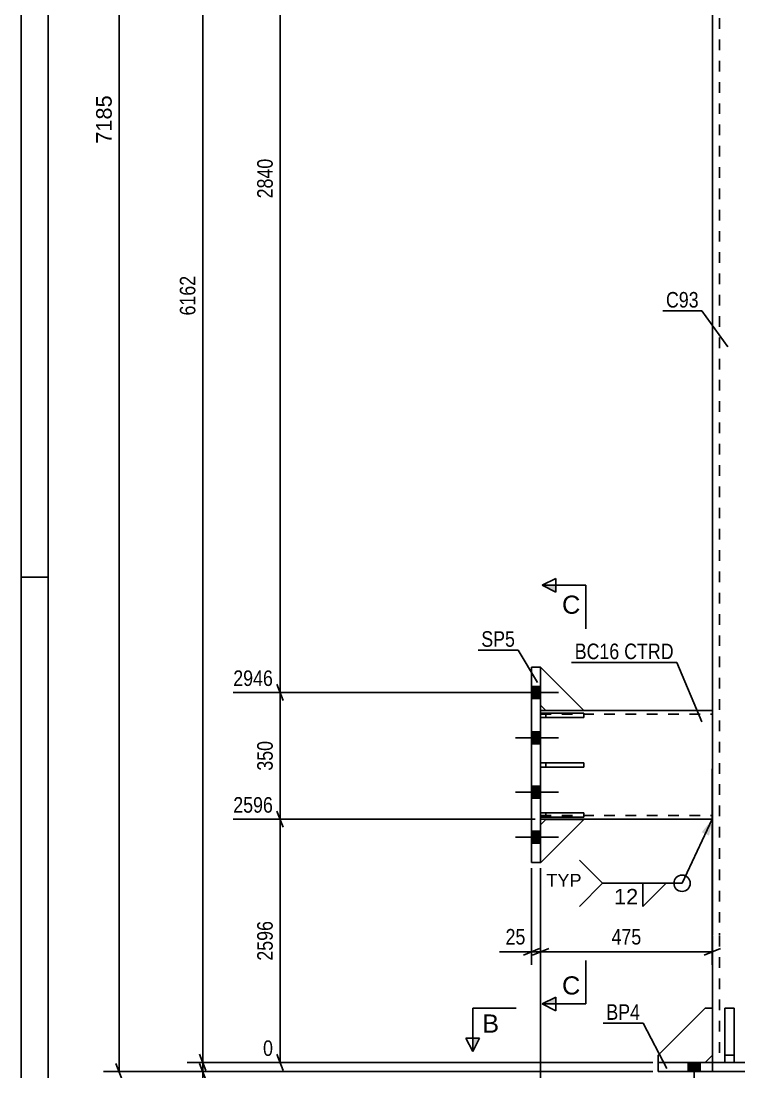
# Model space of a CAD drawing. Header units: millimetres. Extents: x 0 to 841, y 0 to 594.
# Drawn here: x 0 to 132.4, y 206.8 to 400.4 of the extents above; entities that cross this region are included whole.
import ezdxf

# ---------------------------------------------------------------- set-up
doc = ezdxf.new("R2010")
doc.units = ezdxf.units.MM
doc.linetypes.add('DXK_LINE_DOT2', pattern=[3.9198, 1.9599, -1.9599])
doc.styles.add('Arial', font='ARIAL.TTF', dxfattribs={"height": 0.2})
doc.styles.add('Arial Narrow', font='ARIALN.TTF', dxfattribs={"height": 0.2})

# ---------------------------------------------------------------- blocks, each defined once
blk = doc.blocks.new('Unknown-284933746-1132')
at = {"color": 5, "linetype": 'Continuous'}
for p, q in [((0, 594), (0, 0)), ((5, 589), (5, 5)), ((5, 298), (0, 298))]:
    blk.add_line(p, q, dxfattribs=at)
blk = doc.blocks.new('Part-284933746-2168 - 1979')
at = {"color": 2, "linetype": 'Continuous'}
for p, q in [((95.77, 281.4), (103.77, 273.4)), ((95.77, 274.4), (96.77, 273.4)), ((96.77, 273.4), (103.77, 273.4))]:
    blk.add_line(p, q, dxfattribs=at)
at = {"color": 7, "linetype": 'DXK_LINE_DOT2'}
blk.add_line((95.77, 281.4), (95.77, 274.4), dxfattribs=at)
blk = doc.blocks.new('Part-284933746-2047 - 1979')
at = {"color": 2, "linetype": 'Continuous'}
for p, q in [((95.77, 254.59), (103.77, 254.59)), ((95.77, 254.59), (95.77, 253.79)), ((95.77, 253.79), (103.77, 253.79)), ((103.77, 254.59), (103.77, 253.79))]:
    blk.add_line(p, q, dxfattribs=at)
at = {"color": 7, "linetype": 'DXK_LINE_DOT2'}
blk.add_line((96.77, 253.79), (96.77, 254.59), dxfattribs=at)
blk = doc.blocks.new('Part-284933746-2131 - 1979')
at = {"color": 2, "linetype": 'Continuous'}
for p, q in [((95.77, 273.4), (96.77, 273.4)), ((103.77, 273.4), (127.44, 273.4)), ((127.44, 273.4), (127.44, 272.07)), ((127.44, 272.07), (127.43, 253.4)), ((127.43, 253.4), (95.77, 253.4))]:
    blk.add_line(p, q, dxfattribs=at)
at = {"color": 7, "linetype": 'DXK_LINE_DOT2'}
for p, q in [((95.77, 253.4), (95.77, 273.4)), ((96.77, 273.4), (103.77, 273.4)), ((95.77, 272.74), (127.44, 272.74)), ((95.77, 254.07), (127.43, 254.07)), ((127.43, 254.07), (127.43, 254.12))]:
    blk.add_line(p, q, dxfattribs=at)
blk = doc.blocks.new('Part-284933746-2060 - 1979')
at = {"color": 2, "linetype": 'Continuous'}
for p, q in [((126.1, 218.59), (117.44, 209.92)), ((127.44, 218.59), (126.1, 218.59)), ((127.44, 218.59), (127.44, 209.92)), ((117.44, 209.92), (117.44, 208.59)), ((126.1, 208.59), (127.44, 209.92)), ((117.44, 208.59), (117.44, 208.59))]:
    blk.add_line(p, q, dxfattribs=at)
at = {"color": 7, "linetype": 'DXK_LINE_DOT2'}
blk.add_line((117.44, 208.59), (126.1, 208.59), dxfattribs=at)
blk = doc.blocks.new('Part-284933746-2048 - 1979')
at = {"color": 7, "linetype": 'DXK_LINE_DOT2'}
for p, q in [((103.77, 254.59), (95.77, 254.59)), ((95.77, 254.59), (95.77, 253.79)), ((95.77, 253.79), (103.77, 253.79)), ((96.77, 254.59), (96.77, 253.79)), ((103.77, 253.79), (103.77, 254.59))]:
    blk.add_line(p, q, dxfattribs=at)
blk = doc.blocks.new('Part-284933746-2065 - 1979')
at = {"color": 2, "linetype": 'Continuous'}
for p, q in [((170.77, 208.59), (117.44, 208.59)), ((117.44, 208.59), (117.44, 206.92)), ((127.44, 208.59), (127.44, 206.92)), ((160.77, 206.92), (160.77, 208.59)), ((170.77, 206.92), (170.77, 208.59)), ((117.44, 206.92), (127.44, 206.92)), ((127.44, 206.92), (170.77, 206.92))]:
    blk.add_line(p, q, dxfattribs=at)
blk = doc.blocks.new('Part-284933746-2070 - 1979')
at = {"color": 2, "linetype": 'Continuous'}
for p, q in [((127.44, 232.02), (127.44, 491.09)), ((127.44, 208.59), (127.44, 231.92))]:
    blk.add_line(p, q, dxfattribs=at)
at = {"color": 7, "linetype": 'DXK_LINE_DOT2'}
for p, q in [((128.77, 491.09), (128.77, 232.02)), ((128.77, 231.92), (128.77, 208.59)), ((160.77, 208.59), (127.44, 208.59))]:
    blk.add_line(p, q, dxfattribs=at)
blk = doc.blocks.new('Bolt-284933746-2071 - 1979')
at = {"linetype": 'Continuous'}
for points in [[(94.1, 277.84), (94.1, 275.64), (95.77, 275.64), (95.77, 277.84)], [(94.1, 277.84), (94.1, 275.64), (95.77, 275.64), (95.77, 277.84)], [(94.1, 277.84), (94.1, 275.64), (95.77, 275.64), (95.77, 277.84)], [(94.1, 269.5), (94.1, 267.3), (95.77, 267.3), (95.77, 269.5)], [(94.1, 269.5), (94.1, 267.3), (95.77, 267.3), (95.77, 269.5)], [(94.1, 259.5), (94.1, 257.3), (95.77, 257.3), (95.77, 259.5)], [(94.1, 259.5), (94.1, 257.3), (95.77, 257.3), (95.77, 259.5)], [(94.1, 251.17), (94.1, 248.97), (95.77, 248.97), (95.77, 251.17)], [(94.1, 251.17), (94.1, 248.97), (95.77, 248.97), (95.77, 251.17)], [(94.1, 251.17), (94.1, 248.97), (95.77, 248.97), (95.77, 251.17)]]:
    blk.add_hatch(color=1, dxfattribs=at).paths.add_polyline_path(points)
at = {"color": 1, "linetype": 'Continuous'}
for p, q in [((94.1, 277.84), (95.77, 277.84)), ((94.1, 277.84), (95.77, 277.84)), ((94.1, 277.84), (95.77, 277.84)), ((91.17, 276.74), (99.1, 276.74)), ((91.17, 276.74), (99.1, 276.74)), ((91.17, 276.74), (99.1, 276.74)), ((94.1, 275.64), (95.77, 275.64)), ((94.1, 275.64), (95.77, 275.64)), ((94.1, 275.64), (95.77, 275.64)), ((94.1, 269.5), (95.77, 269.5)), ((94.1, 269.5), (95.77, 269.5)), ((91.17, 268.4), (99.1, 268.4)), ((91.17, 268.4), (99.1, 268.4)), ((94.1, 267.3), (95.77, 267.3)), ((94.1, 267.3), (95.77, 267.3)), ((94.1, 259.5), (95.77, 259.5)), ((94.1, 259.5), (95.77, 259.5)), ((91.17, 258.4), (99.1, 258.4)), ((91.17, 258.4), (99.1, 258.4)), ((94.1, 257.3), (95.77, 257.3)), ((94.1, 257.3), (95.77, 257.3)), ((91.17, 250.07), (99.1, 250.07)), ((91.17, 250.07), (99.1, 250.07)), ((91.17, 250.07), (99.1, 250.07)), ((94.1, 251.17), (95.77, 251.17)), ((94.1, 251.17), (95.77, 251.17)), ((94.1, 251.17), (95.77, 251.17)), ((94.1, 248.97), (95.77, 248.97)), ((94.1, 248.97), (95.77, 248.97)), ((94.1, 248.97), (95.77, 248.97))]:
    blk.add_line(p, q, dxfattribs=at)
blk = doc.blocks.new('Bolt-284933746-2077 - 1979')
at = {"linetype": 'Continuous'}
for points in [[(125.21, 208.59), (123.01, 208.59), (123.01, 206.92), (125.21, 206.92)], [(125.21, 208.59), (123.01, 208.59), (123.01, 206.92), (125.21, 206.92)], [(138.54, 208.59), (136.34, 208.59), (136.34, 206.92), (138.54, 206.92)], [(138.54, 208.59), (136.34, 208.59), (136.34, 206.92), (138.54, 206.92)], [(151.87, 208.59), (149.67, 208.59), (149.67, 206.92), (151.87, 206.92)], [(151.87, 208.59), (149.67, 208.59), (149.67, 206.92), (151.87, 206.92)], [(165.21, 208.59), (163.01, 208.59), (163.01, 206.92), (165.21, 206.92)], [(165.21, 208.59), (163.01, 208.59), (163.01, 206.92), (165.21, 206.92)]]:
    blk.add_hatch(color=1, dxfattribs=at).paths.add_polyline_path(points)
at = {"color": 1, "linetype": 'Continuous'}
for p, q in [((123.01, 206.92), (123.01, 208.59)), ((123.01, 206.92), (123.01, 208.59)), ((124.11, 205.66), (124.11, 208.59)), ((124.11, 205.66), (124.11, 208.59)), ((125.21, 206.92), (125.21, 208.59)), ((125.21, 206.92), (125.21, 208.59)), ((136.34, 206.92), (136.34, 208.59)), ((136.34, 206.92), (136.34, 208.59)), ((137.44, 205.66), (137.44, 208.59)), ((137.44, 205.66), (137.44, 208.59)), ((138.54, 206.92), (138.54, 208.59)), ((138.54, 206.92), (138.54, 208.59)), ((149.67, 206.92), (149.67, 208.59)), ((149.67, 206.92), (149.67, 208.59)), ((150.77, 205.66), (150.77, 208.59)), ((150.77, 205.66), (150.77, 208.59)), ((151.87, 206.92), (151.87, 208.59)), ((151.87, 206.92), (151.87, 208.59)), ((163.01, 206.92), (163.01, 208.59)), ((163.01, 206.92), (163.01, 208.59)), ((164.11, 205.66), (164.11, 208.59)), ((164.11, 205.66), (164.11, 208.59)), ((165.21, 206.92), (165.21, 208.59)), ((165.21, 206.92), (165.21, 208.59))]:
    blk.add_line(p, q, dxfattribs=at)
blk = doc.blocks.new('Part-284933746-2089 - 1979')
at = {"color": 7, "linetype": 'DXK_LINE_DOT2'}
for p, q in [((126.1, 218.59), (117.44, 209.92)), ((127.44, 218.59), (126.1, 218.59)), ((127.44, 209.92), (127.44, 218.59)), ((117.44, 209.92), (117.44, 208.59)), ((126.1, 208.59), (127.44, 209.92)), ((117.44, 208.59), (126.1, 208.59))]:
    blk.add_line(p, q, dxfattribs=at)
blk = doc.blocks.new('Part-284933746-2092 - 1979')
at = {"color": 2, "linetype": 'Continuous'}
for p, q in [((129.77, 218.59), (129.77, 208.59)), ((129.77, 218.59), (131.44, 218.59)), ((131.44, 218.59), (131.44, 208.59)), ((129.77, 209.92), (131.44, 209.92)), ((129.77, 208.59), (131.44, 208.59))]:
    blk.add_line(p, q, dxfattribs=at)
blk = doc.blocks.new('Part-284933746-2169 - 1979')
at = {"color": 7, "linetype": 'DXK_LINE_DOT2'}
for p, q in [((95.77, 274.4), (95.77, 281.4)), ((95.77, 281.4), (103.77, 273.4)), ((96.77, 273.4), (95.77, 274.4)), ((103.77, 273.4), (96.77, 273.4))]:
    blk.add_line(p, q, dxfattribs=at)
blk = doc.blocks.new('Part-284933746-2170 - 1979')
at = {"color": 2, "linetype": 'Continuous'}
for p, q in [((96.77, 253.36), (95.77, 252.36)), ((95.77, 245.36), (103.77, 253.36)), ((103.77, 253.36), (96.77, 253.36)), ((95.77, 245.4), (95.77, 245.36))]:
    blk.add_line(p, q, dxfattribs=at)
at = {"color": 7, "linetype": 'DXK_LINE_DOT2'}
blk.add_line((95.77, 245.36), (95.77, 252.36), dxfattribs=at)
blk = doc.blocks.new('Part-284933746-2171 - 1979')
at = {"color": 7, "linetype": 'DXK_LINE_DOT2'}
for p, q in [((96.77, 253.36), (95.77, 252.36)), ((95.77, 245.36), (103.77, 253.36)), ((95.77, 252.36), (95.77, 245.36)), ((103.77, 253.36), (96.77, 253.36))]:
    blk.add_line(p, q, dxfattribs=at)
blk = doc.blocks.new('Part-284933746-2206 - 1979')
at = {"color": 2, "linetype": 'Continuous'}
for p, q in [((95.77, 281.4), (94.1, 281.4)), ((94.1, 281.4), (94.1, 245.4)), ((95.77, 245.4), (95.77, 281.4)), ((94.1, 245.4), (95.77, 245.4))]:
    blk.add_line(p, q, dxfattribs=at)
blk = doc.blocks.new('Part-284933746-2214 - 1979')
at = {"color": 7, "linetype": 'DXK_LINE_DOT2'}
for p, q in [((129.77, 208.59), (129.77, 218.59)), ((129.77, 218.59), (131.44, 218.59)), ((131.44, 218.59), (131.44, 208.59)), ((129.77, 209.92), (131.44, 209.92)), ((131.44, 208.59), (129.77, 208.59))]:
    blk.add_line(p, q, dxfattribs=at)
blk = doc.blocks.new('Part-284933746-2257 - 1979')
at = {"color": 2, "linetype": 'Continuous'}
for p, q in [((95.77, 272.93), (103.77, 272.93)), ((95.77, 272.93), (95.77, 272.13)), ((95.77, 272.13), (103.77, 272.13)), ((103.77, 272.93), (103.77, 272.13))]:
    blk.add_line(p, q, dxfattribs=at)
at = {"color": 7, "linetype": 'DXK_LINE_DOT2'}
blk.add_line((96.77, 272.13), (96.77, 272.93), dxfattribs=at)
blk = doc.blocks.new('Part-284933746-2258 - 1979')
at = {"color": 2, "linetype": 'Continuous'}
for p, q in [((95.77, 263.76), (103.77, 263.76)), ((95.77, 263.76), (95.77, 262.96)), ((103.77, 263.76), (103.77, 262.96)), ((95.77, 262.96), (103.77, 262.96))]:
    blk.add_line(p, q, dxfattribs=at)
at = {"color": 7, "linetype": 'DXK_LINE_DOT2'}
blk.add_line((96.77, 262.96), (96.77, 263.76), dxfattribs=at)
blk = doc.blocks.new('Part-284933746-2260 - 1979')
at = {"color": 7, "linetype": 'DXK_LINE_DOT2'}
for p, q in [((103.77, 272.93), (95.77, 272.93)), ((95.77, 272.93), (95.77, 272.13)), ((95.77, 272.13), (103.77, 272.13)), ((96.77, 272.93), (96.77, 272.13)), ((103.77, 272.13), (103.77, 272.93))]:
    blk.add_line(p, q, dxfattribs=at)
blk = doc.blocks.new('Part-284933746-2261 - 1979')
at = {"color": 7, "linetype": 'DXK_LINE_DOT2'}
for p, q in [((103.77, 263.76), (95.77, 263.76)), ((95.77, 263.76), (95.77, 262.96)), ((96.77, 262.96), (96.77, 263.76)), ((103.77, 262.96), (103.77, 263.76)), ((95.77, 262.96), (103.77, 262.96))]:
    blk.add_line(p, q, dxfattribs=at)
blk = doc.blocks.new('StraightDimension-284933746-2547 - 1979')
at = {"color": 7, "linetype": 'Continuous'}
for p, q in [((47.75, 276.74), (47.75, 466.07)), ((47.15, 278.24), (48.35, 275.24)), ((92.39, 276.74), (39.13, 276.74))]:
    blk.add_line(p, q, dxfattribs=at)
at = {"color": 0}
blk.add_wipeout([(47, 375.66), (42.8, 375.66), (42.8, 367.15), (47, 367.15)], dxfattribs=at)
at = {"color": 3, "style": 'Arial Narrow'}
blk.add_text('2840', height=2.863, rotation=90.0002, dxfattribs=at).set_placement((46.4, 367.75))
blk = doc.blocks.new('StraightDimension-284933746-2323 - 1979')
at = {"color": 7, "linetype": 'Continuous'}
for p, q in [((95.77, 244.4), (95.77, 179.39)), ((194.1, 244.4), (194.1, 179.39)), ((97.27, 182.39), (94.27, 181.19)), ((192.6, 181.19), (195.6, 182.39)), ((95.77, 181.79), (194.1, 181.79))]:
    blk.add_line(p, q, dxfattribs=at)
at = {"color": 0}
blk.add_wipeout([(149.98, 182.54), (149.98, 186.74), (139.89, 186.74), (139.89, 182.54)], dxfattribs=at)
at = {"color": 3, "style": 'Arial'}
blk.add_text('1475', height=2.865, dxfattribs=at).set_placement((140.49, 183.14))
blk = doc.blocks.new('StraightDimension-284933746-7419 - 1979')
at = {"color": 7, "linetype": 'Continuous'}
for p, q in [((94.1, 244.4), (94.1, 226.56)), ((95.77, 244.4), (95.77, 226.56)), ((92.6, 228.36), (95.6, 229.56)), ((94.1, 228.96), (95.77, 228.96)), ((97.27, 229.56), (94.27, 228.36))]:
    blk.add_line(p, q, dxfattribs=at)
at = {"color": 0}
blk.add_wipeout([(93.58, 229.71), (93.58, 233.91), (88.72, 233.91), (88.72, 229.71)], dxfattribs=at)
at = {"color": 7, "linetype": 'Continuous'}
blk.add_line((94.1, 228.96), (88.19, 228.96), dxfattribs=at)
blk.add_line((94.1, 228.96), (88.19, 228.96), dxfattribs=at)
at = {"color": 3, "style": 'Arial Narrow'}
blk.add_text('25', height=2.863, dxfattribs=at).set_placement((89.32, 230.31))
blk = doc.blocks.new('StraightDimension-284933746-2561 - 1979')
at = {"color": 7, "linetype": 'Continuous'}
for p, q in [((48.35, 251.9), (47.15, 254.9)), ((94.77, 253.4), (39.13, 253.4)), ((47.75, 208.59), (47.75, 253.4)), ((47.15, 210.09), (48.35, 207.09)), ((116.44, 208.59), (44.62, 208.59))]:
    blk.add_line(p, q, dxfattribs=at)
at = {"color": 0, "linetype": 'Continuous'}
for points in [[(47.05, 254), (47.05, 258.2), (38.53, 258.2), (38.53, 254)], [(47.05, 209.19), (47.05, 213.39), (44.02, 213.39), (44.02, 209.19)]]:
    blk.add_wipeout(points, dxfattribs=at)
at = {"color": 0}
blk.add_wipeout([(47, 235.25), (42.8, 235.25), (42.8, 226.74), (47, 226.74)], dxfattribs=at)
at = {"color": 3, "linetype": 'Continuous', "style": 'Arial Narrow'}
for s, height, p in [('2596', 2.863, (39.13, 254.6)), ('0', 2.86, (44.62, 209.79))]:
    blk.add_text(s, height=height, dxfattribs=at).set_placement(p)
at = {"color": 3, "style": 'Arial Narrow'}
blk.add_text('2596', height=2.863, rotation=90.0002, dxfattribs=at).set_placement((46.4, 227.34))
blk = doc.blocks.new('StraightDimension-284933746-2554 - 1979')
at = {"color": 7, "linetype": 'Continuous'}
for p, q in [((48.35, 275.24), (47.15, 278.24)), ((92.39, 276.74), (39.13, 276.74)), ((47.75, 253.4), (47.75, 276.74)), ((47.15, 254.9), (48.35, 251.9)), ((94.77, 253.4), (39.13, 253.4))]:
    blk.add_line(p, q, dxfattribs=at)
at = {"color": 0, "linetype": 'Continuous'}
blk.add_wipeout([(47.05, 277.34), (47.05, 281.54), (38.53, 281.54), (38.53, 277.34)], dxfattribs=at)
at = {"color": 0}
blk.add_wipeout([(47, 268.41), (42.8, 268.41), (42.8, 261.73), (47, 261.73)], dxfattribs=at)
at = {"color": 3, "linetype": 'Continuous', "style": 'Arial Narrow'}
blk.add_text('2946', height=2.863, dxfattribs=at).set_placement((39.13, 277.94))
at = {"color": 3, "style": 'Arial Narrow'}
blk.add_text('350', height=2.863, rotation=90.0002, dxfattribs=at).set_placement((46.4, 262.33))
blk = doc.blocks.new('StraightDimension-284933746-2578 - 1979')
at = {"color": 7, "linetype": 'Continuous'}
for p, q in [((33.49, 208.59), (33.49, 491.09)), ((32.89, 210.09), (34.09, 207.09)), ((116.44, 208.59), (30.64, 208.59))]:
    blk.add_line(p, q, dxfattribs=at)
at = {"color": 0}
blk.add_wipeout([(32.74, 354.1), (28.54, 354.1), (28.54, 345.58), (32.74, 345.58)], dxfattribs=at)
at = {"color": 3, "style": 'Arial Narrow'}
blk.add_text('6162', height=2.863, rotation=90.0002, dxfattribs=at).set_placement((32.14, 346.18))
blk = doc.blocks.new('StraightDimension-284933746-2587 - 1979')
at = {"color": 7, "linetype": 'Continuous'}
for p, q in [((32.89, 210.09), (34.09, 207.09)), ((116.44, 208.59), (30.64, 208.59)), ((34.09, 205.42), (32.89, 208.42)), ((33.49, 206.92), (33.49, 208.59)), ((116.44, 206.92), (30.64, 206.92))]:
    blk.add_line(p, q, dxfattribs=at)
at = {"color": 0}
blk.add_wipeout([(32.74, 206.4), (28.54, 206.4), (28.54, 201.54), (32.74, 201.54)], dxfattribs=at)
at = {"color": 7, "linetype": 'Continuous'}
blk.add_line((33.49, 206.92), (33.49, 201.02), dxfattribs=at)
blk.add_line((33.49, 206.92), (33.49, 201.02), dxfattribs=at)
at = {"color": 3, "style": 'Arial Narrow'}
blk.add_text('25', height=2.863, rotation=90.0002, dxfattribs=at).set_placement((32.14, 202.14))
blk = doc.blocks.new('StraightDimension-284933746-7418 - 1979')
at = {"color": 7, "linetype": 'Continuous'}
for p, q in [((127.43, 252.4), (127.43, 226.56)), ((95.77, 244.4), (95.77, 226.56)), ((97.27, 229.56), (94.27, 228.36)), ((95.77, 228.96), (127.43, 228.96)), ((125.93, 228.36), (128.93, 229.56))]:
    blk.add_line(p, q, dxfattribs=at)
at = {"color": 0}
blk.add_wipeout([(114.94, 229.71), (114.94, 233.91), (108.26, 233.91), (108.26, 229.71)], dxfattribs=at)
at = {"color": 3, "style": 'Arial Narrow'}
blk.add_text('475', height=2.863, dxfattribs=at).set_placement((108.86, 230.31))
blk = doc.blocks.new('StraightDimension-284933746-10534 - 1979')
at = {"color": 7, "linetype": 'Continuous'}
for p, q in [((18.07, 206.92), (18.07, 557.61)), ((17.47, 208.42), (18.67, 205.42)), ((116.44, 206.92), (15.22, 206.92))]:
    blk.add_line(p, q, dxfattribs=at)
at = {"color": 0}
blk.add_wipeout([(17.32, 387.31), (13.12, 387.31), (13.12, 377.22), (17.32, 377.22)], dxfattribs=at)
at = {"color": 3, "style": 'Arial'}
blk.add_text('7185', height=2.865, rotation=90.0002, dxfattribs=at).set_placement((16.72, 377.82))
blk = doc.blocks.new('Mark-284933746-2061 - 1979')
at = {"color": 0}
blk.add_wipeout([(114.11, 216.44), (114.11, 219.44), (107.9, 219.44), (107.9, 216.44)], dxfattribs=at)
blk.add_wipeout([(114.11, 216.44), (114.11, 219.44), (107.9, 219.44), (107.9, 216.44)], dxfattribs=at)
at = {"color": 30, "linetype": 'Continuous'}
for p in [(107.3, 215.84), (119.08, 207.5)]:
    blk.add_line(p, (114.71, 215.84), dxfattribs=at)
at = {"color": 3, "style": 'Arial Narrow'}
blk.add_text('BP4', height=2.863, dxfattribs=at).set_placement((107.9, 216.44))
blk = doc.blocks.new('Mark-284933746-2066 - 1979')
at = {"color": 0}
blk.add_wipeout([(124.91, 347.64), (124.91, 350.64), (118.89, 350.64), (118.89, 347.64)], dxfattribs=at)
blk.add_wipeout([(124.91, 347.64), (124.91, 350.64), (118.89, 350.64), (118.89, 347.64)], dxfattribs=at)
at = {"color": 30, "linetype": 'Continuous'}
for p in [(118.29, 347.04), (130.3, 340.4)]:
    blk.add_line(p, (125.51, 347.04), dxfattribs=at)
at = {"color": 3, "style": 'Arial Narrow'}
blk.add_text('C93', height=2.863, dxfattribs=at).set_placement((118.89, 347.64))
blk = doc.blocks.new('Mark-284933746-2127 - 1979')
at = {"color": 0}
blk.add_wipeout([(110.29, 282.88), (110.29, 285.88), (102.07, 285.88), (102.07, 282.88)], dxfattribs=at)
blk.add_wipeout([(110.29, 282.88), (110.29, 285.88), (102.07, 285.88), (102.07, 282.88)], dxfattribs=at)
at = {"color": 3, "style": 'Arial Narrow'}
blk.add_text('BC16', height=2.863, dxfattribs=at).set_placement((102.07, 282.88))
at = {"color": 0}
blk.add_wipeout([(120.32, 282.88), (120.32, 285.88), (111.19, 285.88), (111.19, 282.88)], dxfattribs=at)
blk.add_wipeout([(120.32, 282.88), (120.32, 285.88), (111.19, 285.88), (111.19, 282.88)], dxfattribs=at)
at = {"color": 30, "linetype": 'Continuous'}
for p in [(101.47, 282.28), (125.51, 271.33)]:
    blk.add_line(p, (120.92, 282.28), dxfattribs=at)
at = {"color": 3, "style": 'Arial Narrow'}
blk.add_text('CTRD', height=2.863, dxfattribs=at).set_placement((111.19, 282.88))
blk = doc.blocks.new('Mark-284933746-2202 - 1979')
at = {"color": 0}
blk.add_wipeout([(91.06, 285.16), (91.06, 288.16), (84.85, 288.16), (84.85, 285.16)], dxfattribs=at)
blk.add_wipeout([(91.06, 285.16), (91.06, 288.16), (84.85, 288.16), (84.85, 285.16)], dxfattribs=at)
at = {"color": 30, "linetype": 'Continuous'}
for p in [(84.25, 284.56), (95.18, 278.56)]:
    blk.add_line(p, (91.66, 284.56), dxfattribs=at)
at = {"color": 3, "style": 'Arial Narrow'}
blk.add_text('SP5', height=2.863, dxfattribs=at).set_placement((84.85, 285.16))
blk = doc.blocks.new('SectionMark-284933746-2647 - 1979')
at = {"linetype": 'Continuous'}
for points in [[(98.6, 296.49), (98.6, 295.24), (96.1, 296.49)], [(98.6, 220.61), (98.6, 219.36), (96.1, 219.36)]]:
    blk.add_hatch(color=6, dxfattribs=at).paths.add_polyline_path(points)
at = {"color": 6, "linetype": 'Continuous'}
for p, q in [((96.1, 296.49), (98.6, 297.74)), ((104.1, 296.49), (96.1, 296.49)), ((96.1, 296.49), (98.6, 295.24)), ((98.6, 295.24), (98.6, 297.74)), ((104.1, 296.49), (104.1, 288.49)), ((104.1, 219.36), (104.1, 227.36)), ((96.1, 219.36), (98.6, 220.61)), ((104.1, 219.36), (96.1, 219.36)), ((98.6, 218.11), (96.1, 219.36)), ((98.6, 220.61), (98.6, 218.11))]:
    blk.add_line(p, q, dxfattribs=at)
at = {"color": 0, "linetype": 'Continuous'}
for points in [[(103.1, 291.24), (103.1, 294.74), (99.73, 294.74), (99.73, 291.24)], [(103.1, 221.11), (103.1, 224.61), (99.73, 224.61), (99.73, 221.11)]]:
    blk.add_wipeout(points, dxfattribs=at)
at = {"color": 3, "linetype": 'Continuous', "style": 'Arial'}
for p in [(99.73, 291.24), (99.73, 221.11)]:
    blk.add_text('C', height=3.34, dxfattribs=at).set_placement(p)
blk = doc.blocks.new('SectionMark-284933746-2655 - 1979')
at = {"linetype": 'Continuous'}
for points in [[(83.27, 213.09), (84.52, 213.09), (83.27, 210.59)], [(202.78, 213.09), (204.03, 213.09), (204.03, 210.59)]]:
    blk.add_hatch(color=6, dxfattribs=at).paths.add_polyline_path(points)
at = {"color": 6, "linetype": 'Continuous'}
for p, q in [((83.27, 218.59), (91.27, 218.59)), ((83.27, 218.59), (83.27, 210.59)), ((204.03, 218.59), (196.03, 218.59)), ((204.03, 218.59), (204.03, 210.59)), ((83.27, 210.59), (82.02, 213.09)), ((84.52, 213.09), (82.02, 213.09)), ((83.27, 210.59), (84.52, 213.09)), ((202.78, 213.09), (205.28, 213.09)), ((204.03, 210.59), (202.78, 213.09)), ((205.28, 213.09), (204.03, 210.59))]:
    blk.add_line(p, q, dxfattribs=at)
at = {"color": 0, "linetype": 'Continuous'}
for points in [[(88.13, 214.09), (88.13, 217.59), (85.02, 217.59), (85.02, 214.09)], [(202.28, 214.09), (202.28, 217.59), (199.17, 217.59), (199.17, 214.09)]]:
    blk.add_wipeout(points, dxfattribs=at)
at = {"color": 3, "linetype": 'Continuous', "style": 'Arial'}
for p in [(85.02, 214.09), (199.17, 214.09)]:
    blk.add_text('B', height=3.34, dxfattribs=at).set_placement(p)
blk = doc.blocks.new('WeldMark-284933746-2696 - 1979')
at = {"linetype": 'Continuous'}
blk.add_hatch(color=30, dxfattribs=at).paths.add_polyline_path([(125.48, 251.01), (127.43, 253.4), (126.83, 250.37)])
at = {"color": 30, "linetype": 'Continuous'}
blk.add_line((127.43, 253.4), (121.86, 241.59), dxfattribs=at)
at = {"color": 3, "linetype": 'Continuous'}
for q in [(102.93, 245.87), (102.93, 237.3)]:
    blk.add_line((107.22, 241.59), q, dxfattribs=at)
for start, end in [(90, 270), (270, 90)]:
    blk.add_arc((121.86, 241.59), 1.5, start, end, dxfattribs=at)
at = {"color": 0}
blk.add_wipeout([(113.96, 237.49), (113.96, 240.89), (109.12, 240.89), (109.12, 237.49)], dxfattribs=at)
at = {"color": 30, "linetype": 'Continuous'}
blk.add_line((107.22, 241.59), (121.86, 241.59), dxfattribs=at)
at = {"color": 3, "linetype": 'Continuous'}
for p, q in [((114.62, 241.59), (118.91, 241.59)), ((118.91, 241.59), (114.62, 237.3)), ((114.62, 237.3), (114.62, 241.59))]:
    blk.add_line(p, q, dxfattribs=at)
at = {"color": 3, "style": 'Arial'}
blk.add_text('12', height=2.865, dxfattribs=at).set_placement((109.32, 237.69))
at = {"color": 0, "linetype": 'Continuous'}
blk.add_wipeout([(103.32, 240.94), (103.32, 243.44), (96.84, 243.44), (96.84, 240.94)], dxfattribs=at)
blk.add_wipeout([(103.32, 240.94), (103.32, 243.44), (96.84, 243.44), (96.84, 240.94)], dxfattribs=at)
at = {"color": 3, "linetype": 'Continuous', "style": 'Arial'}
blk.add_text('TYP', height=2.388, dxfattribs=at).set_placement((96.84, 240.94))

msp = doc.modelspace()

# ---------------------------------------------------------------- block references
for name in ['Unknown-284933746-1132', 'Part-284933746-2070 - 1979', 'Part-284933746-2206 - 1979', 'Part-284933746-2168 - 1979', 'Part-284933746-2169 - 1979', 'Bolt-284933746-2071 - 1979', 'Part-284933746-2131 - 1979', 'Part-284933746-2257 - 1979', 'Part-284933746-2260 - 1979', 'Part-284933746-2258 - 1979', 'Part-284933746-2261 - 1979', 'Part-284933746-2047 - 1979', 'Part-284933746-2048 - 1979', 'Part-284933746-2170 - 1979', 'Part-284933746-2171 - 1979', 'Part-284933746-2060 - 1979', 'Part-284933746-2089 - 1979', 'Part-284933746-2092 - 1979', 'Part-284933746-2214 - 1979', 'Part-284933746-2065 - 1979', 'Bolt-284933746-2077 - 1979']:
    msp.add_blockref(name, (0, 0))

# ---------------------------------------------------------------- next in the draw order: block references
for name in ['StraightDimension-284933746-2547 - 1979', 'StraightDimension-284933746-2323 - 1979']:
    msp.add_blockref(name, (0, 0))

# ---------------------------------------------------------------- next in the draw order: block references
msp.add_blockref('StraightDimension-284933746-7419 - 1979', (0, 0))

# ---------------------------------------------------------------- next in the draw order: block references
msp.add_blockref('StraightDimension-284933746-2561 - 1979', (0, 0))

# ---------------------------------------------------------------- next in the draw order: block references
msp.add_blockref('StraightDimension-284933746-2554 - 1979', (0, 0))

# ---------------------------------------------------------------- next in the draw order: block references
msp.add_blockref('StraightDimension-284933746-2578 - 1979', (0, 0))

# ---------------------------------------------------------------- next in the draw order: block references
for name in ['StraightDimension-284933746-7418 - 1979', 'StraightDimension-284933746-2587 - 1979']:
    msp.add_blockref(name, (0, 0))

# ---------------------------------------------------------------- next in the draw order: block references
msp.add_blockref('StraightDimension-284933746-10534 - 1979', (0, 0))

# ---------------------------------------------------------------- next in the draw order: block references
for name in ['Mark-284933746-2066 - 1979', 'Mark-284933746-2202 - 1979', 'Mark-284933746-2127 - 1979', 'Mark-284933746-2061 - 1979']:
    msp.add_blockref(name, (0, 0))

# ---------------------------------------------------------------- next in the draw order: block references
msp.add_blockref('SectionMark-284933746-2647 - 1979', (0, 0))

# ---------------------------------------------------------------- next in the draw order: block references
for name in ['WeldMark-284933746-2696 - 1979', 'SectionMark-284933746-2655 - 1979']:
    msp.add_blockref(name, (0, 0))

doc.saveas('drawing.dxf')
